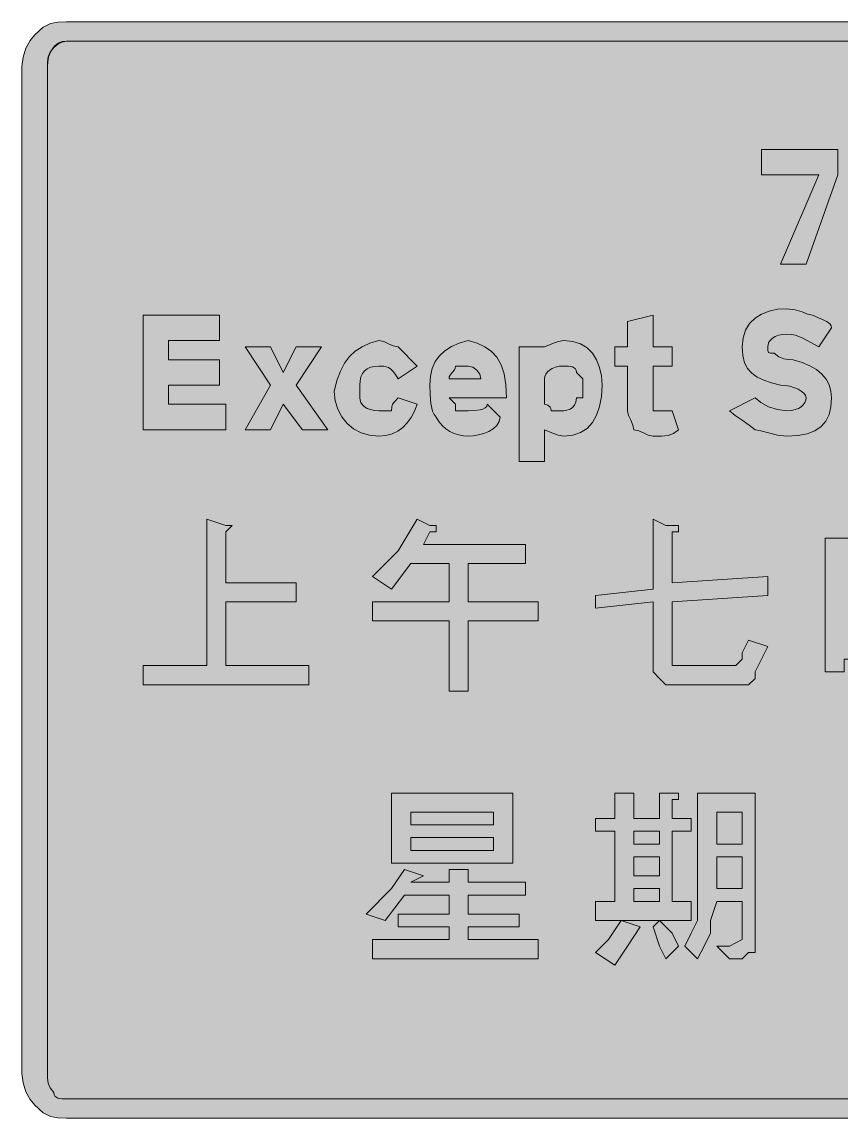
# Model space of a CAD drawing. Header units: metres. Extents: x 12 to 555, y 33 to 239.
# Drawn here: x 11.6 to 165.8, y 32.9 to 239.3 of the extents above; entities that cross this region are included whole.
import ezdxf

# ---------------------------------------------------------------- set-up
doc = ezdxf.new("R2010")
doc.units = ezdxf.units.M
doc.layers.add('FILL_BLACK_000000', color=7, linetype='Continuous', true_color=0x000000)
doc.layers.add('FILL_WHITE_FFFFFF', color=7, linetype='Continuous', true_color=0xffffff)

msp = doc.modelspace()

# ---------------------------------------------------------------- hatches: boundary and pattern name
at = {"layer": 'FILL_BLACK_000000', "true_color": 0x000000}
h = msp.add_hatch(color=7, dxfattribs=at)
h.dxf.hatch_style = 1
h.paths.add_polyline_path([(550.41, 239.28), (552.81, 236.88), (553.21, 236.83), (553.52, 236.67), (554.01, 236.13), (554.5, 235.36), (555.21, 234.48), (555.21, 230.88), (555.21, 41.28), (555, 39.5), (554.46, 37.83), (553.69, 36.39), (552.81, 35.28), (552.1, 34.4), (551.61, 33.63), (551.12, 33.09), (550.81, 32.93), (550.41, 32.88), (546.81, 32.88), (20.01, 32.88), (18.4, 32.92), (17.01, 33.18), (16.33, 33.47), (15.62, 33.89), (14.01, 35.28), (13.13, 36.39), (12.36, 37.83), (11.82, 39.5), (11.61, 41.28), (11.61, 230.88), (11.82, 232.66), (12.36, 234.33), (13.13, 235.77), (14.01, 236.88), (15.62, 238.27), (16.33, 238.69), (17.01, 238.98), (18.4, 239.24), (20.01, 239.28), (546.81, 239.28), (550.41, 239.28)])
h.paths.add_polyline_path([(18.36, 235.08), (17.61, 234.48), (16.92, 233.58), (16.56, 232.68), (16.43, 231.78), (16.41, 230.88), (16.41, 41.28), (16.43, 40.38), (16.56, 39.48), (16.92, 38.58), (17.61, 37.68), (17.66, 37.28), (17.82, 36.99), (18.36, 36.63), (19.13, 36.5), (20.01, 36.48), (546.81, 36.48), (547.71, 36.5), (548.61, 36.63), (549.51, 36.99), (550.41, 37.68), (550.6, 38.58), (551.01, 39.48), (551.42, 40.38), (551.61, 41.28), (551.61, 230.88), (551.42, 231.78), (551.01, 232.68), (550.6, 233.58), (550.41, 234.48), (549.51, 234.67), (548.61, 235.08), (547.71, 235.49), (546.81, 235.68), (20.01, 235.68), (19.13, 235.49), (18.36, 235.08)], flags=16)
h = msp.add_hatch(color=7, dxfattribs=at)
h.dxf.hatch_style = 1
h.paths.add_polyline_path([(161.61, 210.48), (150.81, 210.48), (150.81, 215.28), (165.21, 215.28), (165.21, 210.48), (159.21, 193.68), (154.41, 193.68), (161.61, 210.48)])
h = msp.add_hatch(color=7, dxfattribs=at)
h.dxf.hatch_style = 1
h.paths.add_polyline_path([(39.21, 167.28), (50.01, 167.28), (50.01, 162.48), (34.41, 162.48), (34.41, 184.08), (48.81, 184.08), (48.81, 179.28), (39.21, 179.28), (39.21, 175.68), (48.81, 175.68), (48.81, 170.88), (39.21, 170.88), (39.21, 167.28)])
h = msp.add_hatch(color=7, dxfattribs=at)
h.dxf.hatch_style = 1
h.paths.add_polyline_path([(134.01, 178.08), (134.01, 174.48), (130.41, 174.48), (130.41, 167.28), (130.41, 166.08), (131.61, 166.08), (132.81, 166.08), (134.01, 166.08), (135.21, 162.48), (134.29, 161.79), (133.26, 161.43), (132, 161.3), (130.41, 161.28), (129.51, 161.47), (128.61, 161.88), (127.71, 162.29), (126.81, 162.48), (126.62, 163.38), (126.21, 164.28), (125.8, 165.18), (125.61, 166.08), (125.61, 174.48), (123.21, 174.48), (123.21, 178.08), (125.61, 178.08), (125.61, 182.88), (130.41, 184.08), (130.41, 178.08), (134.01, 178.08)])
h = msp.add_hatch(color=7, dxfattribs=at)
h.dxf.hatch_style = 1
h.paths.add_polyline_path([(152.03, 177.39), (152.16, 177.03), (152.52, 176.9), (153.21, 176.88), (154.11, 176.19), (155.01, 175.83), (155.91, 175.7), (156.81, 175.68), (158.5, 175.17), (159.96, 174.55), (161.2, 173.82), (162.21, 172.98), (163, 172.02), (163.56, 170.96), (163.9, 169.77), (164.01, 168.48), (163.9, 166.79), (163.54, 165.33), (162.93, 164.09), (162.06, 163.08), (160.9, 162.29), (159.45, 161.73), (157.69, 161.39), (155.61, 161.28), (153.83, 161.47), (152.16, 161.88), (150.72, 162.29), (149.61, 162.48), (148.52, 163.38), (147.21, 164.28), (145.9, 165.18), (144.81, 166.08), (149.61, 168.48), (150.72, 167.6), (152.16, 166.83), (153.83, 166.29), (155.61, 166.08), (156.45, 166.13), (157.18, 166.29), (157.8, 166.52), (158.31, 166.83), (158.7, 167.19), (158.98, 167.6), (159.15, 168.03), (159.21, 168.48), (159.1, 168.93), (158.8, 169.36), (158.32, 169.77), (157.71, 170.13), (156.17, 170.67), (155.31, 170.83), (154.41, 170.88), (152.72, 171.34), (151.26, 171.84), (150.02, 172.42), (149.01, 173.13), (148.22, 174.01), (147.66, 175.1), (147.32, 176.44), (147.21, 178.08), (147.37, 179.77), (147.85, 181.23), (148.6, 182.47), (149.61, 183.48), (150.84, 184.27), (152.27, 184.83), (153.87, 185.17), (155.61, 185.28), (157.2, 185.09), (158.46, 184.68), (159.49, 184.27), (160.41, 184.08), (163.11, 182.88), (163.78, 182.39), (163.95, 182.08), (164.01, 181.68), (161.61, 178.08), (158.61, 179.73), (157.22, 180.27), (156.46, 180.43), (155.61, 180.48), (154.77, 180.43), (154.03, 180.27), (153.42, 180.04), (152.91, 179.73), (152.52, 179.37), (152.23, 178.96), (152.07, 178.53), (152.01, 178.08), (152.03, 177.39)])
h = msp.add_hatch(color=7, dxfattribs=at)
h.dxf.hatch_style = 1
h.paths.add_polyline_path([(68.01, 178.08), (63.21, 170.88), (69.21, 162.48), (64.41, 162.48), (60.81, 167.28), (58.41, 162.48), (53.61, 162.48), (58.41, 170.88), (53.61, 178.08), (58.41, 178.08), (60.81, 173.28), (63.21, 178.08), (68.01, 178.08)])
h = msp.add_hatch(color=7, dxfattribs=at)
h.dxf.hatch_style = 1
h.paths.add_polyline_path([(79.71, 179.09), (80.61, 178.68), (81.51, 178.27), (82.41, 178.08), (86.01, 174.48), (82.41, 172.08), (81.96, 172.87), (81.51, 173.47), (81.06, 173.89), (80.61, 174.18), (79.71, 174.44), (78.81, 174.48), (77.97, 174.42), (77.23, 174.25), (76.62, 173.97), (76.11, 173.58), (75.72, 173.07), (75.43, 172.46), (75.27, 171.72), (75.21, 170.88), (75.21, 169.68), (75.21, 168.48), (75.27, 168.03), (75.43, 167.6), (75.72, 167.19), (76.11, 166.83), (76.62, 166.52), (77.23, 166.29), (77.97, 166.13), (78.81, 166.08), (81.21, 166.08), (81.23, 166.79), (81.36, 167.28), (81.72, 167.77), (82.41, 168.48), (86.01, 167.28), (85.5, 165.99), (84.88, 164.82), (84.15, 163.8), (83.31, 162.93), (82.35, 162.23), (81.28, 161.71), (80.1, 161.39), (78.81, 161.28), (77.07, 161.44), (75.47, 161.92), (74.04, 162.67), (72.81, 163.68), (71.8, 164.91), (71.05, 166.34), (70.57, 167.94), (70.41, 169.68), (70.92, 171.77), (71.55, 173.54), (72.33, 175.04), (73.26, 176.28), (74.36, 177.3), (75.64, 178.12), (77.12, 178.77), (78.81, 179.28), (79.71, 179.09)])
h = msp.add_hatch(color=7, dxfattribs=at)
h.dxf.hatch_style = 1
h.paths.add_polyline_path([(93.21, 167.28), (93.21, 166.08), (95.61, 166.08), (96.68, 166.1), (97.86, 166.23), (98.39, 166.37), (98.82, 166.59), (99.1, 166.88), (99.21, 167.28), (101.61, 164.88), (101.45, 164.04), (101.01, 163.31), (100.34, 162.69), (99.51, 162.18), (98.56, 161.79), (97.56, 161.51), (96.56, 161.34), (95.61, 161.28), (94.71, 161.34), (93.83, 161.51), (92.97, 161.79), (92.16, 162.18), (91.4, 162.69), (90.72, 163.31), (90.11, 164.04), (89.61, 164.88), (89.21, 165.38), (88.92, 165.99), (88.56, 167.43), (88.43, 169.1), (88.41, 170.88), (88.52, 172.57), (88.86, 174.05), (89.42, 175.33), (90.21, 176.43), (91.22, 177.36), (92.46, 178.14), (93.92, 178.77), (95.61, 179.28), (97.3, 178.77), (98.76, 178.1), (100, 177.23), (101.01, 176.13), (101.8, 174.74), (102.36, 173.04), (102.7, 170.96), (102.81, 168.48), (92.01, 168.48), (93.21, 167.28)])
h.paths.add_polyline_path([(97.8, 172.96), (97.26, 173.73), (96.49, 174.27), (95.61, 174.48), (93.21, 174.48), (93.16, 174.08), (93.02, 173.77), (92.61, 173.28), (92.2, 172.79), (92.06, 172.48), (92.01, 172.08), (98.01, 172.08), (97.8, 172.96)], flags=16)
h = msp.add_hatch(color=7, dxfattribs=at)
h.dxf.hatch_style = 1
h.paths.add_polyline_path([(120.36, 166.85), (119.8, 165.21), (119.01, 163.83), (118, 162.74), (116.76, 161.94), (115.3, 161.45), (113.61, 161.28), (112.54, 161.47), (111.36, 161.88), (110.01, 162.48), (110.01, 156.48), (105.21, 156.48), (105.21, 178.08), (110.01, 178.08), (111.36, 178.68), (112.54, 179.09), (113.61, 179.28), (115.3, 179.12), (116.76, 178.64), (118, 177.89), (119.01, 176.88), (119.8, 175.65), (120.36, 174.22), (120.7, 172.62), (120.81, 170.88), (120.7, 168.74), (120.36, 166.85)])
h.paths.add_polyline_path([(114.81, 166.38), (115.25, 166.67), (115.63, 167.09), (115.91, 167.69), (116.01, 168.48), (117.21, 168.48), (117.21, 172.08), (116.01, 173.28), (115.96, 173.68), (115.8, 173.97), (115.26, 174.33), (114.49, 174.46), (113.61, 174.48), (112.77, 174.43), (112.03, 174.27), (111.42, 174.04), (110.91, 173.73), (110.52, 173.37), (110.23, 172.96), (110.07, 172.53), (110.01, 172.08), (110.01, 168.48), (110.01, 167.28), (110.61, 167.13), (111.02, 166.77), (111.16, 166.48), (111.21, 166.08), (113.61, 166.08), (113.98, 166.12), (114.81, 166.38)], flags=16)
h = msp.add_hatch(color=7, dxfattribs=at)
h.dxf.hatch_style = 1
h.paths.add_polyline_path([(51.21, 144.48), (50.01, 143.28), (50.01, 133.68), (63.21, 133.68), (63.21, 130.08), (50.01, 130.08), (50.01, 118.08), (65.61, 118.08), (65.61, 114.48), (34.41, 114.48), (34.41, 118.08), (46.41, 118.08), (46.41, 145.68), (50.01, 144.48), (51.21, 144.48)])
h = msp.add_hatch(color=7, dxfattribs=at)
h.dxf.hatch_style = 1
h.paths.add_polyline_path([(82.41, 139.68), (86.01, 145.68), (88.41, 144.48), (89.61, 144.48), (89.61, 143.28), (88.41, 143.28), (87.21, 140.88), (106.41, 140.88), (106.41, 137.28), (95.61, 137.28), (95.61, 130.08), (108.81, 130.08), (108.81, 126.48), (95.61, 126.48), (95.61, 113.28), (92.01, 113.28), (92.01, 126.48), (77.61, 126.48), (77.61, 130.08), (92.01, 130.08), (92.01, 137.28), (84.81, 137.28), (81.21, 132.48), (77.61, 134.88), (82.41, 139.68)])
h = msp.add_hatch(color=7, dxfattribs=at)
h.dxf.hatch_style = 1
h.paths.add_polyline_path([(134.01, 144.48), (135.21, 144.48), (135.21, 143.28), (134.01, 143.28), (134.01, 133.68), (152.01, 134.88), (152.01, 131.28), (134.01, 130.08), (134.01, 120.48), (134.01, 119.28), (134.01, 118.08), (135.21, 118.08), (136.41, 118.08), (143.61, 118.08), (144.81, 118.08), (146.01, 118.08), (147.21, 119.28), (147.21, 120.48), (148.41, 122.88), (152.01, 121.68), (149.61, 116.88), (149.61, 115.68), (148.41, 114.48), (147.21, 114.48), (144.81, 114.48), (135.21, 114.48), (132.81, 114.48), (131.61, 115.68), (130.41, 116.88), (130.41, 119.28), (130.41, 130.08), (119.61, 128.88), (119.61, 131.28), (130.41, 132.48), (130.41, 145.68), (132.81, 144.48), (134.01, 144.48)])
h = msp.add_hatch(color=7, dxfattribs=at)
h.dxf.hatch_style = 1
h.paths.add_polyline_path([(170.01, 118.08), (170.01, 119.28), (166.41, 119.28), (166.41, 116.88), (162.81, 116.88), (162.81, 118.08), (162.81, 142.08), (173.61, 142.08), (173.61, 118.08), (170.01, 118.08)])
h.paths.add_polyline_path([(166.41, 139.68), (166.41, 132.48), (170.01, 132.48), (170.01, 139.68), (166.41, 139.68)], flags=16)
h.paths.add_polyline_path([(170.01, 130.08), (166.41, 130.08), (166.41, 122.88), (170.01, 122.88), (170.01, 130.08)], flags=16)
h = msp.add_hatch(color=7, dxfattribs=at)
h.dxf.hatch_style = 1
h.paths.add_polyline_path([(81.21, 94.08), (104.01, 94.08), (104.01, 80.88), (81.21, 80.88), (81.21, 94.08)])
h.paths.add_polyline_path([(84.81, 90.48), (84.81, 88.08), (100.41, 88.08), (100.41, 90.48), (84.81, 90.48)], flags=16)
h.paths.add_polyline_path([(100.41, 85.68), (84.81, 85.68), (84.81, 83.28), (100.41, 83.28), (100.41, 85.68)], flags=16)
h = msp.add_hatch(color=7, dxfattribs=at)
h.dxf.hatch_style = 1
h.paths.add_polyline_path([(126.81, 94.08), (126.81, 92.88), (126.81, 89.28), (131.61, 89.28), (131.61, 94.08), (134.01, 94.08), (135.21, 94.08), (135.21, 92.88), (134.01, 92.88), (134.01, 89.28), (137.61, 89.28), (137.61, 86.88), (134.01, 86.88), (134.01, 73.68), (137.61, 73.68), (137.61, 70.08), (119.61, 70.08), (119.61, 73.68), (123.21, 73.68), (123.21, 86.88), (119.61, 86.88), (119.61, 89.28), (123.21, 89.28), (123.21, 94.08), (125.61, 94.08), (126.81, 94.08)])
h.paths.add_polyline_path([(126.81, 78.48), (131.61, 78.48), (131.61, 82.08), (126.81, 82.08), (126.81, 78.48)], flags=16)
h.paths.add_polyline_path([(126.81, 76.08), (126.81, 73.68), (131.61, 73.68), (131.61, 76.08), (126.81, 76.08)], flags=16)
h.paths.add_polyline_path([(131.61, 86.88), (126.81, 86.88), (126.81, 84.48), (131.61, 84.48), (131.61, 86.88)], flags=16)
h = msp.add_hatch(color=7, dxfattribs=at)
h.dxf.hatch_style = 1
h.paths.add_polyline_path([(149.61, 65.28), (149.61, 64.08), (148.41, 64.08), (147.21, 62.88), (144.81, 62.88), (142.41, 65.28), (144.81, 65.28), (147.21, 66.48), (147.21, 73.68), (142.41, 73.68), (141.21, 70.08), (141.21, 67.68), (140.01, 65.28), (138.81, 62.88), (136.41, 65.28), (137.61, 67.68), (138.81, 70.08), (138.81, 74.88), (138.81, 79.68), (138.81, 94.08), (149.61, 94.08), (149.61, 67.68), (149.61, 65.28)])
h.paths.add_polyline_path([(142.41, 82.08), (142.41, 76.08), (147.21, 76.08), (147.21, 82.08), (142.41, 82.08)], flags=16)
h.paths.add_polyline_path([(147.21, 90.48), (142.41, 90.48), (142.41, 84.48), (147.21, 84.48), (147.21, 90.48)], flags=16)
h = msp.add_hatch(color=7, dxfattribs=at)
h.dxf.hatch_style = 1
h.paths.add_polyline_path([(84.81, 77.28), (92.01, 77.28), (92.01, 79.68), (95.61, 79.68), (95.61, 78.48), (95.61, 77.28), (106.41, 77.28), (106.41, 74.88), (95.61, 74.88), (95.61, 71.28), (105.21, 71.28), (105.21, 68.88), (95.61, 68.88), (95.61, 66.48), (108.81, 66.48), (108.81, 62.88), (77.61, 62.88), (77.61, 66.48), (92.01, 66.48), (92.01, 68.88), (82.41, 68.88), (82.41, 71.28), (92.01, 71.28), (92.01, 74.88), (83.61, 74.88), (80.01, 70.08), (76.41, 71.28), (81.21, 76.08), (83.61, 79.68), (87.21, 78.48), (84.81, 77.28)])
h = msp.add_hatch(color=7, dxfattribs=at)
h.dxf.hatch_style = 1
h.paths.add_polyline_path([(122.01, 66.48), (124.41, 70.08), (128.01, 68.88), (125.61, 65.28), (123.21, 61.68), (119.61, 64.08), (122.01, 66.48)])
h = msp.add_hatch(color=7, dxfattribs=at)
h.dxf.hatch_style = 1
h.paths.add_polyline_path([(134.01, 67.68), (135.21, 65.28), (132.81, 62.88), (131.61, 65.28), (130.41, 68.88), (131.61, 70.08), (134.01, 67.68)])
at = {"layer": 'FILL_WHITE_FFFFFF', "true_color": 0xffffff}
h = msp.add_hatch(color=7, dxfattribs=at)
h.dxf.hatch_style = 1
h.paths.add_polyline_path([(546.81, 235.68), (547.71, 235.49), (548.61, 235.08), (549.51, 234.67), (550.41, 234.48), (550.6, 233.58), (551.01, 232.68), (551.42, 231.78), (551.61, 230.88), (551.61, 41.28), (551.59, 40.57), (551.46, 40.08), (551.1, 39.59), (550.41, 38.88), (550.41, 37.68), (549.7, 37.66), (549.21, 37.53), (548.72, 37.17), (548.01, 36.48), (546.81, 36.48), (20.01, 36.48), (19.13, 36.5), (18.36, 36.63), (17.82, 36.99), (17.66, 37.28), (17.61, 37.68), (16.92, 38.58), (16.56, 39.48), (16.43, 40.38), (16.41, 41.28), (16.41, 230.88), (16.47, 231.78), (16.63, 232.64), (16.92, 233.45), (17.31, 234.18), (17.82, 234.79), (18.43, 235.27), (19.17, 235.57), (20.01, 235.68), (546.81, 235.68)])

# ---------------------------------------------------------------- linework, layer by layer
at = {"layer": 'FILL_BLACK_000000', "lineweight": 0, "true_color": 0x000000}
for points in [[(546.81, 32.88), (20.01, 32.88), (18.4, 32.92), (17.01, 33.18), (16.33, 33.47), (15.62, 33.89), (14.01, 35.28), (13.13, 36.39), (12.36, 37.83), (11.82, 39.5), (11.61, 41.28), (11.61, 230.88), (11.82, 232.66), (12.36, 234.33), (13.13, 235.77), (14.01, 236.88), (15.62, 238.27), (16.33, 238.69), (17.01, 238.98), (18.4, 239.24), (20.01, 239.28), (546.81, 239.28)], [(546.81, 235.68), (20.01, 235.68), (19.13, 235.49), (18.36, 235.08), (17.61, 234.48), (16.92, 233.58), (16.56, 232.68), (16.43, 231.78), (16.41, 230.88), (16.41, 41.28), (16.43, 40.38), (16.56, 39.48), (16.92, 38.58), (17.61, 37.68), (17.66, 37.28), (17.82, 36.99), (18.36, 36.63), (19.13, 36.5), (20.01, 36.48), (546.81, 36.48)]]:
    msp.add_lwpolyline(points, dxfattribs=at)
for points in [[(161.61, 210.48), (150.81, 210.48), (150.81, 215.28), (165.21, 215.28), (165.21, 210.48), (159.21, 193.68), (154.41, 193.68)], [(39.21, 167.28), (50.01, 167.28), (50.01, 162.48), (34.41, 162.48), (34.41, 184.08), (48.81, 184.08), (48.81, 179.28), (39.21, 179.28), (39.21, 175.68), (48.81, 175.68), (48.81, 170.88), (39.21, 170.88)], [(134.01, 178.08), (134.01, 174.48), (130.41, 174.48), (130.41, 167.28), (130.41, 166.08), (131.61, 166.08), (132.81, 166.08), (134.01, 166.08), (135.21, 162.48), (134.29, 161.79), (133.26, 161.43), (132, 161.3), (130.41, 161.28), (129.51, 161.47), (128.61, 161.88), (127.71, 162.29), (126.81, 162.48), (126.62, 163.38), (126.21, 164.28), (125.8, 165.18), (125.61, 166.08), (125.61, 174.48), (123.21, 174.48), (123.21, 178.08), (125.61, 178.08), (125.61, 182.88), (130.41, 184.08), (130.41, 178.08)], [(152.03, 177.39), (152.16, 177.03), (152.52, 176.9), (153.21, 176.88), (154.11, 176.19), (155.01, 175.83), (155.91, 175.7), (156.81, 175.68), (158.5, 175.17), (159.96, 174.55), (161.2, 173.82), (162.21, 172.98), (163, 172.02), (163.56, 170.96), (163.9, 169.77), (164.01, 168.48), (163.9, 166.79), (163.54, 165.33), (162.93, 164.09), (162.06, 163.08), (160.9, 162.29), (159.45, 161.73), (157.69, 161.39), (155.61, 161.28), (153.83, 161.47), (152.16, 161.88), (150.72, 162.29), (149.61, 162.48), (148.52, 163.38), (147.21, 164.28), (145.9, 165.18), (144.81, 166.08), (149.61, 168.48), (150.72, 167.6), (152.16, 166.83), (153.83, 166.29), (155.61, 166.08), (156.45, 166.13), (157.18, 166.29), (157.8, 166.52), (158.31, 166.83), (158.7, 167.19), (158.98, 167.6), (159.15, 168.03), (159.21, 168.48), (159.1, 168.93), (158.8, 169.36), (158.32, 169.77), (157.71, 170.13), (156.17, 170.67), (155.31, 170.83), (154.41, 170.88), (152.72, 171.34), (151.26, 171.84), (150.02, 172.42), (149.01, 173.13), (148.22, 174.01), (147.66, 175.1), (147.32, 176.44), (147.21, 178.08), (147.37, 179.77), (147.85, 181.23), (148.6, 182.47), (149.61, 183.48), (150.84, 184.27), (152.27, 184.83), (153.87, 185.17), (155.61, 185.28), (157.2, 185.09), (158.46, 184.68), (159.49, 184.27), (160.41, 184.08), (163.11, 182.88), (163.78, 182.39), (163.95, 182.08), (164.01, 181.68), (161.61, 178.08), (158.61, 179.73), (157.22, 180.27), (156.46, 180.43), (155.61, 180.48), (154.77, 180.43), (154.03, 180.27), (153.42, 180.04), (152.91, 179.73), (152.52, 179.37), (152.23, 178.96), (152.07, 178.53), (152.01, 178.08)], [(68.01, 178.08), (63.21, 170.88), (69.21, 162.48), (64.41, 162.48), (60.81, 167.28), (58.41, 162.48), (53.61, 162.48), (58.41, 170.88), (53.61, 178.08), (58.41, 178.08), (60.81, 173.28), (63.21, 178.08)], [(79.71, 179.09), (80.61, 178.68), (81.51, 178.27), (82.41, 178.08), (86.01, 174.48), (82.41, 172.08), (81.96, 172.87), (81.51, 173.47), (81.06, 173.89), (80.61, 174.18), (79.71, 174.44), (78.81, 174.48), (77.97, 174.42), (77.23, 174.25), (76.62, 173.97), (76.11, 173.58), (75.72, 173.07), (75.43, 172.46), (75.27, 171.72), (75.21, 170.88), (75.21, 169.68), (75.21, 168.48), (75.27, 168.03), (75.43, 167.6), (75.72, 167.19), (76.11, 166.83), (76.62, 166.52), (77.23, 166.29), (77.97, 166.13), (78.81, 166.08), (81.21, 166.08), (81.23, 166.79), (81.36, 167.28), (81.72, 167.77), (82.41, 168.48), (86.01, 167.28), (85.5, 165.99), (84.88, 164.82), (84.15, 163.8), (83.31, 162.93), (82.35, 162.23), (81.28, 161.71), (80.1, 161.39), (78.81, 161.28), (77.07, 161.44), (75.47, 161.92), (74.04, 162.67), (72.81, 163.68), (71.8, 164.91), (71.05, 166.34), (70.57, 167.94), (70.41, 169.68), (70.92, 171.77), (71.55, 173.54), (72.33, 175.04), (73.26, 176.28), (74.36, 177.3), (75.64, 178.12), (77.12, 178.77), (78.81, 179.28)], [(93.21, 167.28), (93.21, 166.08), (95.61, 166.08), (96.68, 166.1), (97.86, 166.23), (98.39, 166.37), (98.82, 166.59), (99.1, 166.88), (99.21, 167.28), (101.61, 164.88), (101.45, 164.04), (101.01, 163.31), (100.34, 162.69), (99.51, 162.18), (98.56, 161.79), (97.56, 161.51), (96.56, 161.34), (95.61, 161.28), (94.71, 161.34), (93.83, 161.51), (92.97, 161.79), (92.16, 162.18), (91.4, 162.69), (90.72, 163.31), (90.11, 164.04), (89.61, 164.88), (89.21, 165.38), (88.92, 165.99), (88.56, 167.43), (88.43, 169.1), (88.41, 170.88), (88.52, 172.57), (88.86, 174.05), (89.42, 175.33), (90.21, 176.43), (91.22, 177.36), (92.46, 178.14), (93.92, 178.77), (95.61, 179.28), (97.3, 178.77), (98.76, 178.1), (100, 177.23), (101.01, 176.13), (101.8, 174.74), (102.36, 173.04), (102.7, 170.96), (102.81, 168.48), (92.01, 168.48)], [(120.36, 166.85), (119.8, 165.21), (119.01, 163.83), (118, 162.74), (116.76, 161.94), (115.3, 161.45), (113.61, 161.28), (112.54, 161.47), (111.36, 161.88), (110.01, 162.48), (110.01, 156.48), (105.21, 156.48), (105.21, 178.08), (110.01, 178.08), (111.36, 178.68), (112.54, 179.09), (113.61, 179.28), (115.3, 179.12), (116.76, 178.64), (118, 177.89), (119.01, 176.88), (119.8, 175.65), (120.36, 174.22), (120.7, 172.62), (120.81, 170.88), (120.7, 168.74)], [(97.8, 172.96), (97.26, 173.73), (96.49, 174.27), (95.61, 174.48), (93.21, 174.48), (93.16, 174.08), (93.02, 173.77), (92.61, 173.28), (92.2, 172.79), (92.06, 172.48), (92.01, 172.08), (98.01, 172.08)], [(114.81, 166.38), (115.25, 166.67), (115.63, 167.09), (115.91, 167.69), (116.01, 168.48), (117.21, 168.48), (117.21, 172.08), (116.01, 173.28), (115.96, 173.68), (115.8, 173.97), (115.26, 174.33), (114.49, 174.46), (113.61, 174.48), (112.77, 174.43), (112.03, 174.27), (111.42, 174.04), (110.91, 173.73), (110.52, 173.37), (110.23, 172.96), (110.07, 172.53), (110.01, 172.08), (110.01, 168.48), (110.01, 167.28), (110.61, 167.13), (111.02, 166.77), (111.16, 166.48), (111.21, 166.08), (113.61, 166.08), (113.98, 166.12)], [(51.21, 144.48), (50.01, 143.28), (50.01, 133.68), (63.21, 133.68), (63.21, 130.08), (50.01, 130.08), (50.01, 118.08), (65.61, 118.08), (65.61, 114.48), (34.41, 114.48), (34.41, 118.08), (46.41, 118.08), (46.41, 145.68), (50.01, 144.48)], [(82.41, 139.68), (86.01, 145.68), (88.41, 144.48), (89.61, 144.48), (89.61, 143.28), (88.41, 143.28), (87.21, 140.88), (106.41, 140.88), (106.41, 137.28), (95.61, 137.28), (95.61, 130.08), (108.81, 130.08), (108.81, 126.48), (95.61, 126.48), (95.61, 113.28), (92.01, 113.28), (92.01, 126.48), (77.61, 126.48), (77.61, 130.08), (92.01, 130.08), (92.01, 137.28), (84.81, 137.28), (81.21, 132.48), (77.61, 134.88)], [(134.01, 144.48), (135.21, 144.48), (135.21, 143.28), (134.01, 143.28), (134.01, 133.68), (152.01, 134.88), (152.01, 131.28), (134.01, 130.08), (134.01, 120.48), (134.01, 119.28), (134.01, 118.08), (135.21, 118.08), (136.41, 118.08), (143.61, 118.08), (144.81, 118.08), (146.01, 118.08), (147.21, 119.28), (147.21, 120.48), (148.41, 122.88), (152.01, 121.68), (149.61, 116.88), (149.61, 115.68), (148.41, 114.48), (147.21, 114.48), (144.81, 114.48), (135.21, 114.48), (132.81, 114.48), (131.61, 115.68), (130.41, 116.88), (130.41, 119.28), (130.41, 130.08), (119.61, 128.88), (119.61, 131.28), (130.41, 132.48), (130.41, 145.68), (132.81, 144.48)], [(170.01, 118.08), (170.01, 119.28), (166.41, 119.28), (166.41, 116.88), (162.81, 116.88), (162.81, 118.08), (162.81, 142.08), (173.61, 142.08), (173.61, 118.08)], [(81.21, 94.08), (104.01, 94.08), (104.01, 80.88), (81.21, 80.88)], [(126.81, 94.08), (126.81, 92.88), (126.81, 89.28), (131.61, 89.28), (131.61, 94.08), (134.01, 94.08), (135.21, 94.08), (135.21, 92.88), (134.01, 92.88), (134.01, 89.28), (137.61, 89.28), (137.61, 86.88), (134.01, 86.88), (134.01, 73.68), (137.61, 73.68), (137.61, 70.08), (119.61, 70.08), (119.61, 73.68), (123.21, 73.68), (123.21, 86.88), (119.61, 86.88), (119.61, 89.28), (123.21, 89.28), (123.21, 94.08), (125.61, 94.08)], [(149.61, 65.28), (149.61, 64.08), (148.41, 64.08), (147.21, 62.88), (144.81, 62.88), (142.41, 65.28), (144.81, 65.28), (147.21, 66.48), (147.21, 73.68), (142.41, 73.68), (141.21, 70.08), (141.21, 67.68), (140.01, 65.28), (138.81, 62.88), (136.41, 65.28), (137.61, 67.68), (138.81, 70.08), (138.81, 74.88), (138.81, 79.68), (138.81, 94.08), (149.61, 94.08), (149.61, 67.68)], [(84.81, 90.48), (84.81, 88.08), (100.41, 88.08), (100.41, 90.48)], [(147.21, 90.48), (142.41, 90.48), (142.41, 84.48), (147.21, 84.48)], [(131.61, 86.88), (126.81, 86.88), (126.81, 84.48), (131.61, 84.48)], [(100.41, 85.68), (84.81, 85.68), (84.81, 83.28), (100.41, 83.28)], [(126.81, 78.48), (131.61, 78.48), (131.61, 82.08), (126.81, 82.08)], [(142.41, 82.08), (142.41, 76.08), (147.21, 76.08), (147.21, 82.08)], [(84.81, 77.28), (92.01, 77.28), (92.01, 79.68), (95.61, 79.68), (95.61, 78.48), (95.61, 77.28), (106.41, 77.28), (106.41, 74.88), (95.61, 74.88), (95.61, 71.28), (105.21, 71.28), (105.21, 68.88), (95.61, 68.88), (95.61, 66.48), (108.81, 66.48), (108.81, 62.88), (77.61, 62.88), (77.61, 66.48), (92.01, 66.48), (92.01, 68.88), (82.41, 68.88), (82.41, 71.28), (92.01, 71.28), (92.01, 74.88), (83.61, 74.88), (80.01, 70.08), (76.41, 71.28), (81.21, 76.08), (83.61, 79.68), (87.21, 78.48)], [(126.81, 76.08), (126.81, 73.68), (131.61, 73.68), (131.61, 76.08)], [(122.01, 66.48), (124.41, 70.08), (128.01, 68.88), (125.61, 65.28), (123.21, 61.68), (119.61, 64.08)], [(134.01, 67.68), (135.21, 65.28), (132.81, 62.88), (131.61, 65.28), (130.41, 68.88), (131.61, 70.08)]]:
    msp.add_lwpolyline(points, close=True, dxfattribs=at)
at = {"layer": 'FILL_WHITE_FFFFFF', "lineweight": 0, "true_color": 0xffffff}
msp.add_lwpolyline([(546.81, 36.48), (20.01, 36.48), (19.13, 36.5), (18.36, 36.63), (17.82, 36.99), (17.66, 37.28), (17.61, 37.68), (16.92, 38.58), (16.56, 39.48), (16.43, 40.38), (16.41, 41.28), (16.41, 230.88), (16.47, 231.78), (16.63, 232.64), (16.92, 233.45), (17.31, 234.18), (17.82, 234.79), (18.43, 235.27), (19.17, 235.57), (20.01, 235.68), (546.81, 235.68)], dxfattribs=at)

doc.saveas('drawing.dxf')
